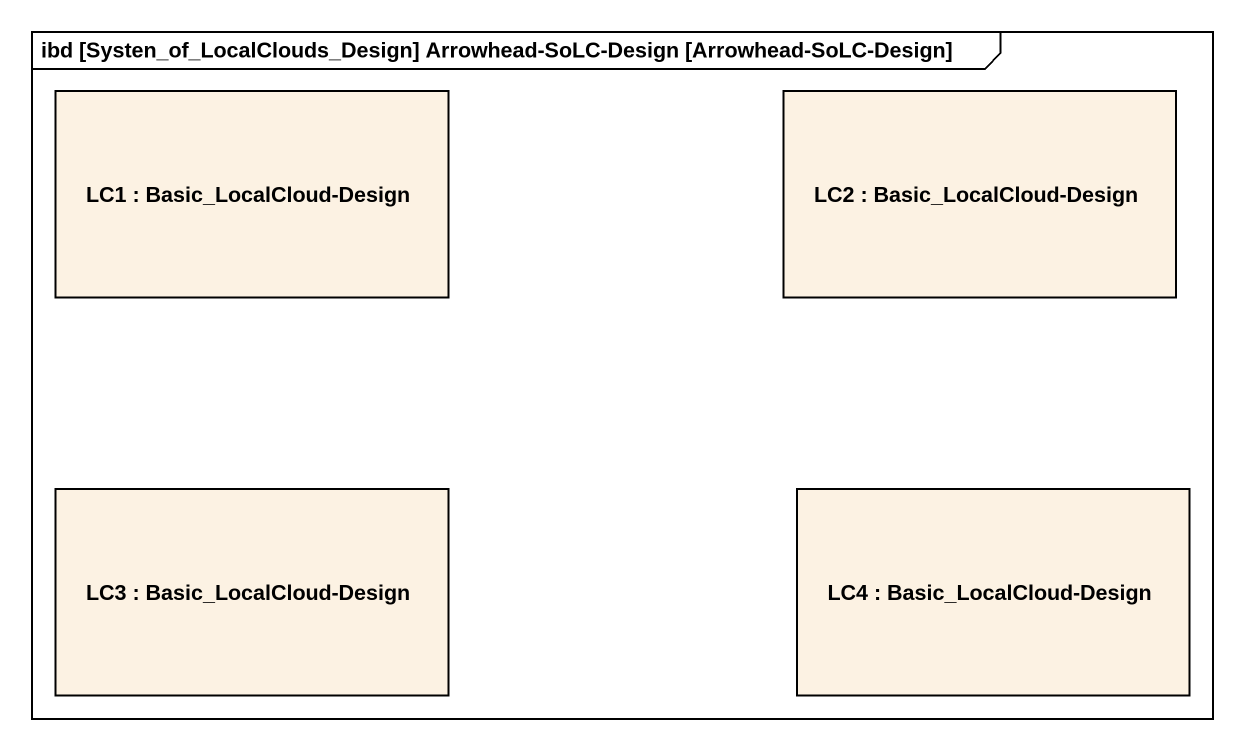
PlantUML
@startuml
mainframe ibd [Systen_of_LocalClouds_Design] Arrowhead-SoLC-Design [Arrowhead-SoLC-Design]
rectangle "LC1 : Basic_LocalCloud-Design" as LC1
rectangle "LC2 : Basic_LocalCloud-Design" as LC2
rectangle "LC3 : Basic_LocalCloud-Design" as LC3
rectangle "LC4 : Basic_LocalCloud-Design" as LC4
@enduml
